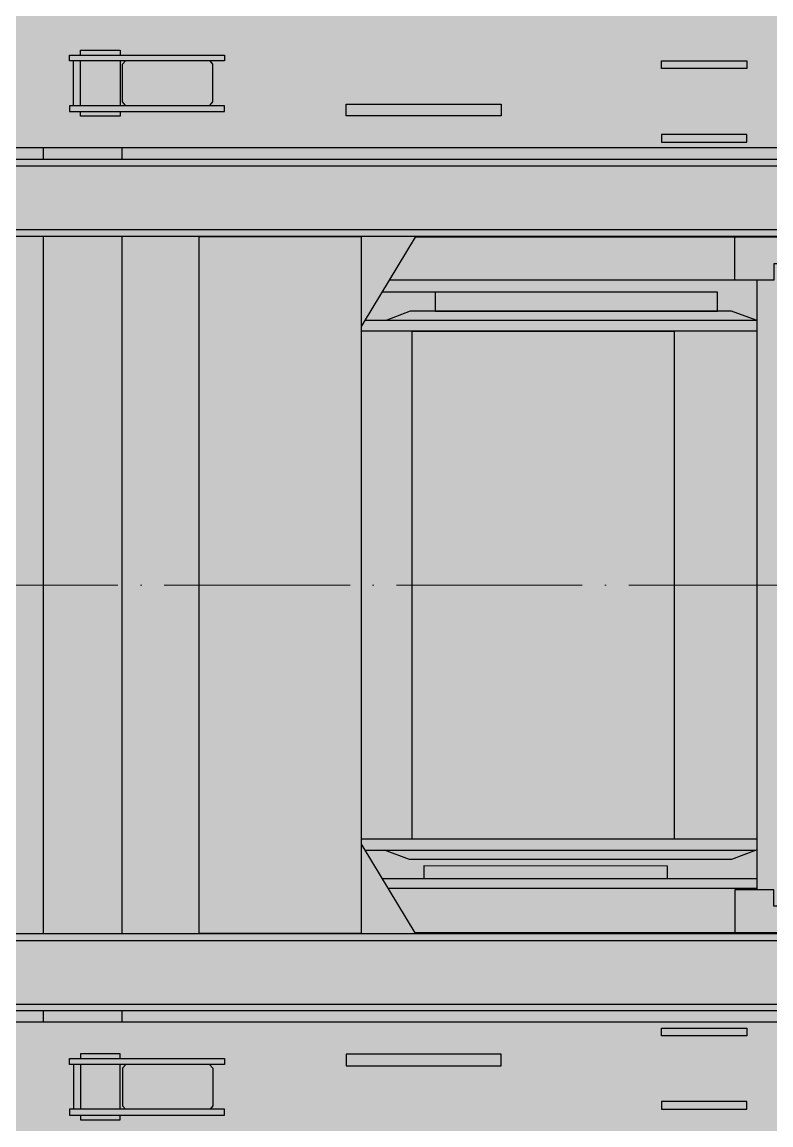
# Model space of a CAD drawing. Header units: millimetres. Extents: x 3847 to 29691, y 5505 to 44718.
# Drawn here: x 9465 to 11400, y 9260 to 12110 of the extents above; entities that cross this region are included whole.
import ezdxf

# ---------------------------------------------------------------- set-up
doc = ezdxf.new("R2010")
doc.units = ezdxf.units.MM
doc.set_wipeout_variables(frame=1)
doc.linetypes.add('ACAD_ISO04W100', pattern=[30, 24, -3, 0, -3])
doc.layers.add('Техника. Кран Liebherr LR 1750', color=251, linetype='Continuous', lineweight=30)
doc.layers.add('Техника. Кран Liebherr LR 1750. Штриховка', color=7, linetype='Continuous', lineweight=15, true_color=0xefd96b)

# ---------------------------------------------------------------- blocks, each defined once
blk = doc.blocks.new('BLOCK-20200916.110339')
at = {"color": 0, "linetype": 'ByBlock', "lineweight": -2, "transparency": 16777216}
blk.add_wipeout([(-112.97838083357738, -1220.052588765), (-74.79846483454413, -1220.052588765), (-74.79846483454413, -1166.435743755516), (-74.79846483454413, -1166.435743755516), (-76.11398261412052, -1159.8221892696574), (-79.86026029610746, -1154.215488502251), (-85.46696106351425, -1150.4692108202635), (-92.08051554937222, -1149.153693040687), (-182.9565349152249, -1149.153693040687), (-182.9565349152249, -1149.153693040687), (-189.57008940108287, -1150.4692108202635), (-195.17679016848967, -1154.215488502251), (-198.9230678504766, -1159.8221892696574), (-200.23858563005297, -1166.435743755516), (-200.23858563005297, -1232.7683110689545), (-200.23858563005297, -1232.7683110689545), (-201.55410340962936, -1239.381865554812), (-205.30038109161632, -1244.9885663222185), (-210.9070818590231, -1248.734844004206), (-217.52063634488107, -1250.0503617837821), (-3019.0928624811054, -1250.0503617837821), (-3019.0928624811054, -1250.0503617837821), (-3129.644285094976, -1212.8403139046682), (-3194.144802623781, -1115.6503558656132), (-3185.486802331158, -999.3264815489042), (-3107.3089793469403, -912.7560899674581), (-2872.5849622995584, -778.3025360621841), (-2872.5849622995584, -778.3025360621841), (-2784.272730338314, -711.3083677867207), (-2711.9372902240484, -627.3151954429331), (-2658.7825015063004, -530.0432193487395), (-2627.1626800939553, -423.800780602498), (-2627.1626800939553, -423.800780602498), (-2387.197364977677, 1103.2536302493381), (-2387.197364977677, 1103.2536302493381), (-2368.1478676515335, 1162.0805254210227), (-2329.14668517209, 1210.0638007273665), (-2275.453704522724, 1240.7322009612544), (-2214.3102192248616, 1249.9496382162179), (-2214.3102192248616, 1249.9496382162179), (-1303.582707942608, 1249.9496382162179), (-1303.582707942608, 1249.9496382162179), (-1283.270670542654, 1249.2911391297557), (-1263.0439354253613, 1247.318407298283), (-1242.987446638554, 1244.0397273918725), (-1223.1854332648213, 1239.4688685305082), (-432.03267302334956, 1029.6298893994535), (-432.0326730233495, 1029.6298893994535), (-326.0016457140576, 1002.3053573313191), (-218.2791412795076, 982.6821352881707), (-109.42376580633025, 970.8619814989897), (-2.8501048874846313e-11, 966.9061905826311), (-2.867396611093168e-11, 966.9061905826311), (-2.8552896290096308e-11, 966.9061905826311), (109.4237658062732, 970.8619814989897), (218.27914127945056, 982.6821352881716), (326.0016457140004, 1002.3053573313191), (432.0326730232924, 1029.6298893994535), (432.03267302329226, 1029.6298893994535), (1223.185433264764, 1239.4688685305082), (1223.185433264764, 1239.4688685305082), (1242.9874466384967, 1244.0397273918725), (1263.043935425304, 1247.318407298283), (1283.2706705425967, 1249.2911391297557), (1303.5827079425508, 1249.9496382162179), (2214.3102192248043, 1249.9496382162179), (2214.3102192248043, 1249.9496382162179), (2275.4537045226666, 1240.7322009612535), (2329.146685172033, 1210.0638007273665), (2368.147867651476, 1162.0805254210227), (2387.1973649776196, 1103.2536302493381), (2387.1973649776196, 1103.2536302493381), (2627.162680093898, -423.800780602498), (2627.162680093898, -423.800780602498), (2658.782501506243, -530.0432193487409), (2711.937290223991, -627.3151954429336), (2784.272730338256, -711.3083677867207), (2872.584962299501, -778.3025360621841), (2872.584962299501, -778.3025360621841), (3107.308979346883, -912.7560899674581), (3107.308979346883, -912.7560899674581), (3185.4868023311014, -999.3264815489042), (3194.1448026237226, -1115.6503558656145), (3129.644285094919, -1212.8403139046682), (3019.092862481047, -1250.0503617837821), (3019.092862481048, -1250.0503617837821), (217.52063634482369, -1250.0503617837821), (217.52063634482369, -1250.0503617837821), (210.90708185896574, -1248.734844004206), (205.30038109155896, -1244.9885663222185), (201.55410340957204, -1239.381865554812), (200.23858562999564, -1232.7683110689545), (200.23858562999564, -1166.435743755516), (200.23858562999564, -1166.435743755516), (198.92306785041924, -1159.8221892696574), (195.1767901684323, -1154.215488502251), (189.57008940102548, -1150.4692108202635), (182.95653491516754, -1149.153693040687), (92.08051554931485, -1149.153693040687), (92.08051554931485, -1149.153693040687), (85.46696106345688, -1150.4692108202635), (79.86026029605009, -1154.215488502251), (76.11398261406315, -1159.8221892696574), (74.79846483448677, -1166.435743755516), (74.79846483448677, -1220.052588765), (112.97838083352008, -1220.052588765), (112.97838083352008, -1250.0503617837821), (-112.97838083357738, -1250.0503617837821)], dxfattribs=at)
at = {"layer": 'Техника. Кран Liebherr LR 1750. Штриховка', "true_color": 0xadadad, "transparency": 16777216}
h = blk.add_hatch(color=253, dxfattribs=at)
h.dxf.hatch_style = 1
edge = h.paths.add_edge_path()
edge.add_line((-112.9783808335778, -1250.050361783782), (-112.9783808335778, -1220.052588765))
edge.add_line((-112.9783808335778, -1220.052588765), (-74.79846483454457, -1220.052588765))
edge.add_line((-74.79846483454457, -1220.052588765), (-74.79846483454457, -1166.435743755515))
edge.add_arc((-92.08051554937265, -1166.435743755515), 17.28205071482807, 0, 90)
edge.add_line((-92.08051554937265, -1149.153693040687), (-182.9565349152253, -1149.153693040687))
edge.add_arc((-182.9565349152253, -1166.435743755515), 17.28205071482807, 90, 180)
edge.add_line((-200.2385856300534, -1166.435743755515), (-200.2385856300534, -1232.768311068954))
edge.add_arc((-217.5206363448815, -1232.768311068954), 17.28205071482807, 270, 360, ccw=False)
edge.add_line((-217.5206363448815, -1250.050361783782), (-3019.092862481106, -1250.050361783782))
edge.add_arc((-3020.069633887402, -1070.122646942497), 179.9303661153033, 119.00268440683229, 270.311037848811, ccw=False)
edge.add_line((-3107.308979346941, -912.7560899674572), (-2872.584962299559, -778.3025360621832))
edge.add_arc((-3144.990249940894, -327.5117556777785), 526.7038716532646, 301.1438628878333, 349.4662692734947)
edge.add_line((-2627.162680093956, -423.800780602498), (-2387.197364977677, 1103.253630249339))
edge.add_arc((-2220.209458348186, 1081.676897274178), 168.3761157836261, 87.99216954406597, 172.6375276595074, ccw=False)
edge.add_line((-2214.310219224863, 1249.949638216218), (-1303.582707942609, 1249.949638216218))
edge.add_arc((-1303.582707942622, 936.3482279216364), 313.6014102945815, 75.14535662545057, 89.99999999999773, ccw=False)
edge.add_line((-1223.185433264822, 1239.468868530508), (-432.0326730233501, 1029.629889399454))
edge.add_arc((0.1855486031822693, 2487.438482755294), 1520.532303493792, 253.4857055431156, 269.99300826963)
edge.add_arc((-0.185548603240477, 2487.438482755294), 1520.532303493792, 270.00699173037, 286.5142944568844)
edge.add_line((432.0326730232919, 1029.629889399454), (1223.185433264764, 1239.468868530508))
edge.add_arc((1303.582707942564, 936.3482279216364), 313.6014102945815, 90.00000000000227, 104.85464337454931, ccw=False)
edge.add_line((1303.582707942551, 1249.949638216218), (2214.310219224804, 1249.949638216218))
edge.add_arc((2220.209458348128, 1081.676897274178), 168.3761157836258, 7.362472340492616, 92.00783045593403, ccw=False)
edge.add_line((2387.197364977619, 1103.253630249339), (2627.162680093898, -423.800780602498))
edge.add_arc((3144.990249940835, -327.5117556777785), 526.7038716532646, 190.5337307265053, 238.8561371121667)
edge.add_line((2872.584962299501, -778.3025360621832), (3107.308979346883, -912.7560899674572))
edge.add_arc((3020.069633887344, -1070.122646942497), 179.9303661153034, -90.311037848811, 60.997315593167684, ccw=False)
edge.add_line((3019.092862481048, -1250.050361783782), (217.5206363448233, -1250.050361783782))
edge.add_arc((217.5206363448233, -1232.768311068954), 17.28205071482807, 180, 270, ccw=False)
edge.add_line((200.2385856299952, -1232.768311068954), (200.2385856299952, -1166.435743755515))
edge.add_arc((182.9565349151671, -1166.435743755515), 17.28205071482807, 0, 90)
edge.add_line((182.9565349151671, -1149.153693040687), (92.08051554931444, -1149.153693040687))
edge.add_arc((92.08051554931444, -1166.435743755515), 17.28205071482807, 90, 180)
edge.add_line((74.79846483448637, -1166.435743755515), (74.79846483448637, -1220.052588765))
edge.add_line((74.79846483448637, -1220.052588765), (112.9783808335196, -1220.052588765))
edge.add_line((112.9783808335196, -1220.052588765), (112.9783808335196, -1250.050361783782))
edge.add_line((112.9783808335196, -1250.050361783782), (-112.9783808335778, -1250.050361783782))
edge = h.paths.add_edge_path(flags=16)
edge.add_arc((-2214.310219224863, 1076.10698382034), 71.3987684426084, 0, 360)
edge = h.paths.add_edge_path(flags=16)
edge.add_arc((-3019.092862481106, -1070.121664168808), 60.284980655833, 0, 360)
edge = h.paths.add_edge_path(flags=16)
edge.add_arc((3019.092862481048, -1070.121664168808), 60.284980655833, 0, 360)
edge = h.paths.add_edge_path(flags=16)
edge.add_arc((2214.310219224804, 1076.10698382034), 71.3987684426084, 0, 360)
at = {"color": 0, "linetype": 'ByBlock', "lineweight": -2, "transparency": 16777216}
for p, q in [((92.08051554931444, -1149.153693040687), (-92.08051554937265, -1149.153693040687)), ((-74.79846483454457, -1220.052588765), (74.79846483448637, -1220.052588765))]:
    blk.add_line(p, q, dxfattribs=at)
blk.add_lwpolyline([(3019.092862481048, -1250.050361783782), (217.5206363448233, -1250.050361783782, -0.4142135623730951), (200.2385856299952, -1232.768311068954), (200.2385856299952, -1166.435743755515, 0.4142135623730951), (182.9565349151671, -1149.153693040687), (92.08051554931444, -1149.153693040687, 0.4142135623730951), (74.79846483448637, -1166.435743755515), (74.79846483448637, -1220.052588765), (112.9783808335196, -1220.052588765), (112.9783808335196, -1250.050361783782), (-112.9783808335778, -1250.050361783782), (-112.9783808335778, -1220.052588765), (-74.79846483454457, -1220.052588765), (-74.79846483454457, -1166.435743755515, 0.4142135623730951), (-92.08051554937265, -1149.153693040687), (-182.9565349152253, -1149.153693040687, 0.4142135623730951), (-200.2385856300534, -1166.435743755515), (-200.2385856300534, -1232.768311068954, -0.4142135623730951), (-217.5206363448815, -1250.050361783782), (-3019.092862481106, -1250.050361783782, -0.7764370322960259)], format="xyb", dxfattribs=at)
blk = doc.blocks.new('BLOCK-20200916.103502')
at = {"color": 0, "linetype": 'ByBlock', "lineweight": -2, "transparency": 16777216}
blk.add_wipeout([(1100.000000000029, 1205), (1100.000000000029, 1205), (1096.574578963037, 1222.220754456429), (1086.8198051534239, 1236.8198051533946), (1072.220754456458, 1246.5745789630078), (1055.000000000029, 1250), (-1054.999999999971, 1250), (-1054.999999999971, 1250), (-1072.2207544563998, 1246.5745789630078), (-1086.8198051533655, 1236.8198051533946), (-1096.5745789629789, 1222.220754456429), (-1099.999999999971, 1205), (-1099.999999999971, 826.397879690514), (-980.4758845421311, 826.397879690514), (-980.4758845421311, 826.397879690514), (-972.8222158948295, 824.8754703407394), (-966.3337489184003, 820.540015314245), (-961.9982938919054, 814.0515483378158), (-960.4758845421311, 806.397879690514), (-960.4758845421311, 740.4484161362052), (-960.4758845421311, 740.4484161362052), (-963.5207032416795, 725.1410788416019), (-972.1916132946694, 712.1641448887435), (-985.1685472475274, 703.4932348357538), (-1000.4758845421311, 700.4484161362052), (-1034.557675871387, 700.4484161362052), (-1034.557675871387, 731.3212955791969), (-1070.3657400172378, 731.3212955791969), (-1070.3657400172378, 546.16700735013), (-1034.557675871387, 546.16700735013), (-1034.557675871387, 577.0398867931212), (-1000.4758845421311, 577.0398867931212), (-1000.4758845421311, 577.0398867931212), (-985.1685472475274, 573.9950680935735), (-972.1916132946694, 565.3241580405838), (-963.5207032416795, 552.3472240877254), (-960.4758845421311, 537.0398867931222), (-960.4758845421311, 471.09042323881295), (-960.4758845421311, 471.09042323881295), (-961.9982938919054, 463.43675459151154), (-966.3337489184003, 456.9482876150819), (-972.822215894829, 452.612832588587), (-980.4758845421311, 451.09042323881295), (-1099.999999999971, 451.09042323881295), (-1099.999999999971, -451.09042323881295), (-980.4758845421311, -451.09042323881295), (-980.4758845421311, -451.09042323881295), (-972.8222158948295, -452.61283258858725), (-966.3337489184003, -456.9482876150821), (-961.9982938919054, -463.4367545915113), (-960.4758845421311, -471.09042323881295), (-960.4758845421311, -537.0398867931217), (-960.4758845421311, -537.0398867931217), (-963.5207032416795, -552.3472240877254), (-972.1916132946694, -565.3241580405838), (-985.1685472475274, -573.9950680935733), (-1000.4758845421311, -577.0398867931217), (-1034.557675871387, -577.0398867931217), (-1034.557675871387, -546.1670073501302), (-1070.3657400172378, -546.1670073501302), (-1070.3657400172378, -731.3212955791967), (-1034.557675871387, -731.3212955791967), (-1034.557675871387, -700.4484161362052), (-1000.4758845421311, -700.4484161362052), (-1000.4758845421311, -700.4484161362052), (-985.1685472475274, -703.4932348357536), (-972.1916132946694, -712.1641448887433), (-963.5207032416795, -725.1410788416019), (-960.4758845421311, -740.4484161362052), (-960.4758845421311, -806.3978796905142), (-960.4758845421311, -806.3978796905142), (-961.9982938919054, -814.0515483378158), (-966.3337489184003, -820.540015314245), (-972.822215894829, -824.8754703407396), (-980.4758845421311, -826.3978796905142), (-1099.999999999971, -826.3978796905142), (-1099.999999999971, -1205), (-1099.999999999971, -1205), (-1096.5745789629789, -1222.220754456429), (-1086.8198051533655, -1236.8198051533946), (-1072.2207544564, -1246.5745789630078), (-1054.999999999971, -1250), (1055.000000000029, -1250), (1055.000000000029, -1250), (1072.220754456458, -1246.5745789630078), (1086.8198051534239, -1236.8198051533946), (1096.574578963037, -1222.220754456429), (1100.000000000029, -1205), (1100.000000000029, -826.3978796905142), (980.4758845421894, -826.3978796905142), (980.4758845421894, -826.3978796905142), (972.8222158948877, -824.8754703407396), (966.3337489184584, -820.540015314245), (961.9982938919636, -814.0515483378158), (960.4758845421894, -806.3978796905142), (960.4758845421894, -740.4484161362052), (960.4758845421894, -740.4484161362052), (963.5207032417378, -725.1410788416019), (972.1916132947276, -712.1641448887433), (985.1685472475856, -703.4932348357536), (1000.4758845421893, -700.4484161362052), (1034.557675871445, -700.4484161362052), (1034.557675871445, -731.3212955791967), (1070.365740017296, -731.3212955791967), (1070.365740017296, -546.1670073501302), (1034.557675871445, -546.1670073501302), (1034.557675871445, -577.0398867931217), (1000.4758845421893, -577.0398867931217), (1000.4758845421893, -577.0398867931217), (985.1685472475856, -573.9950680935733), (972.1916132947276, -565.3241580405838), (963.5207032417378, -552.3472240877254), (960.4758845421894, -537.0398867931217), (960.4758845421894, -471.09042323881295), (960.4758845421894, -471.09042323881295), (961.9982938919636, -463.4367545915113), (966.3337489184584, -456.9482876150821), (972.8222158948877, -452.61283258858725), (980.4758845421894, -451.09042323881295), (1100.000000000029, -451.09042323881295), (1100.000000000029, 451.09042323881295), (980.4758845421894, 451.09042323881295), (980.4758845421894, 451.09042323881295), (972.8222158948877, 452.612832588587), (966.3337489184584, 456.9482876150819), (961.9982938919636, 463.43675459151154), (960.4758845421894, 471.09042323881295), (960.4758845421894, 537.0398867931222), (960.4758845421894, 537.0398867931222), (963.5207032417378, 552.3472240877254), (972.1916132947276, 565.3241580405838), (985.1685472475856, 573.9950680935735), (1000.4758845421893, 577.0398867931212), (1034.557675871445, 577.0398867931212), (1034.557675871445, 546.16700735013), (1070.365740017296, 546.16700735013), (1070.365740017296, 731.3212955791969), (1034.557675871445, 731.3212955791969), (1034.557675871445, 700.4484161362052), (1000.4758845421893, 700.4484161362052), (1000.4758845421893, 700.4484161362052), (985.1685472475856, 703.4932348357538), (972.1916132947276, 712.1641448887435), (963.5207032417378, 725.1410788416019), (960.4758845421894, 740.4484161362052), (960.4758845421894, 806.397879690514), (960.4758845421894, 806.397879690514), (961.9982938919636, 814.0515483378158), (966.3337489184584, 820.540015314245), (972.8222158948877, 824.8754703407394), (980.4758845421894, 826.397879690514), (1100.000000000029, 826.397879690514)], dxfattribs=at)
at = {"layer": 'Техника. Кран Liebherr LR 1750. Штриховка', "true_color": 0xadadad, "transparency": 16777216}
h = blk.add_hatch(color=253, dxfattribs=at)
h.dxf.hatch_style = 1
edge = h.paths.add_edge_path()
edge.add_line((1100.000000000029, 826.397879690514), (1100.000000000029, 1205))
edge.add_arc((1055.000000000029, 1205), 45, 0, 90.00000000000001)
edge.add_line((1055.000000000029, 1250), (-1054.999999999971, 1250))
edge.add_arc((-1054.999999999971, 1205), 45, 90.00000000000001, 180)
edge.add_line((-1099.999999999971, 1205), (-1099.999999999971, 826.397879690514))
edge.add_line((-1099.999999999971, 826.397879690514), (-980.4758845421311, 826.397879690514))
edge.add_arc((-980.4758845421311, 806.397879690514), 20, 0, 90, ccw=False)
edge.add_line((-960.4758845421311, 806.397879690514), (-960.4758845421311, 740.4484161362052))
edge.add_arc((-1000.475884542131, 740.4484161362052), 40, 270, 360, ccw=False)
edge.add_line((-1000.475884542131, 700.4484161362052), (-1034.557675871387, 700.4484161362052))
edge.add_line((-1034.557675871387, 700.4484161362052), (-1034.557675871387, 731.3212955791969))
edge.add_line((-1034.557675871387, 731.3212955791969), (-1070.365740017238, 731.3212955791969))
edge.add_line((-1070.365740017238, 731.3212955791969), (-1070.365740017238, 546.16700735013))
edge.add_line((-1070.365740017238, 546.16700735013), (-1034.557675871387, 546.16700735013))
edge.add_line((-1034.557675871387, 546.16700735013), (-1034.557675871387, 577.0398867931217))
edge.add_line((-1034.557675871387, 577.0398867931217), (-1000.475884542131, 577.0398867931217))
edge.add_arc((-1000.475884542131, 537.0398867931217), 40, 0, 90, ccw=False)
edge.add_line((-960.4758845421311, 537.0398867931217), (-960.4758845421311, 471.0904232388129))
edge.add_arc((-980.4758845421311, 471.0904232388129), 20, 270, 360, ccw=False)
edge.add_line((-980.4758845421311, 451.0904232388129), (-1099.999999999971, 451.0904232388129))
edge.add_line((-1099.999999999971, 451.0904232388129), (-1099.999999999971, -451.0904232388129))
edge.add_line((-1099.999999999971, -451.0904232388129), (-980.4758845421311, -451.0904232388129))
edge.add_arc((-980.4758845421311, -471.0904232388129), 20, 0, 90, ccw=False)
edge.add_line((-960.4758845421311, -471.0904232388129), (-960.4758845421311, -537.0398867931217))
edge.add_arc((-1000.475884542131, -537.0398867931217), 40, 270, 360, ccw=False)
edge.add_line((-1000.475884542131, -577.0398867931217), (-1034.557675871387, -577.0398867931217))
edge.add_line((-1034.557675871387, -577.0398867931217), (-1034.557675871387, -546.16700735013))
edge.add_line((-1034.557675871387, -546.16700735013), (-1070.365740017238, -546.16700735013))
edge.add_line((-1070.365740017238, -546.16700735013), (-1070.365740017238, -731.3212955791969))
edge.add_line((-1070.365740017238, -731.3212955791969), (-1034.557675871387, -731.3212955791969))
edge.add_line((-1034.557675871387, -731.3212955791969), (-1034.557675871387, -700.4484161362052))
edge.add_line((-1034.557675871387, -700.4484161362052), (-1000.475884542131, -700.4484161362052))
edge.add_arc((-1000.475884542131, -740.4484161362052), 40, 0, 90, ccw=False)
edge.add_line((-960.4758845421311, -740.4484161362052), (-960.4758845421311, -806.397879690514))
edge.add_arc((-980.4758845421311, -806.397879690514), 20, 270, 360, ccw=False)
edge.add_line((-980.4758845421311, -826.397879690514), (-1099.999999999971, -826.397879690514))
edge.add_line((-1099.999999999971, -826.397879690514), (-1099.999999999971, -1205))
edge.add_arc((-1054.999999999971, -1205), 45, 180, 270)
edge.add_line((-1054.999999999971, -1250), (1055.000000000029, -1250))
edge.add_arc((1055.000000000029, -1205), 45, 270, 360)
edge.add_line((1100.000000000029, -1205), (1100.000000000029, -826.397879690514))
edge.add_line((1100.000000000029, -826.397879690514), (980.4758845421893, -826.397879690514))
edge.add_arc((980.4758845421893, -806.397879690514), 20, 180, 270, ccw=False)
edge.add_line((960.4758845421893, -806.397879690514), (960.4758845421893, -740.4484161362052))
edge.add_arc((1000.475884542189, -740.4484161362052), 40, 90, 180, ccw=False)
edge.add_line((1000.475884542189, -700.4484161362052), (1034.557675871445, -700.4484161362052))
edge.add_line((1034.557675871445, -700.4484161362052), (1034.557675871445, -731.3212955791969))
edge.add_line((1034.557675871445, -731.3212955791969), (1070.365740017296, -731.3212955791969))
edge.add_line((1070.365740017296, -731.3212955791969), (1070.365740017296, -546.16700735013))
edge.add_line((1070.365740017296, -546.16700735013), (1034.557675871445, -546.16700735013))
edge.add_line((1034.557675871445, -546.16700735013), (1034.557675871445, -577.0398867931217))
edge.add_line((1034.557675871445, -577.0398867931217), (1000.475884542189, -577.0398867931217))
edge.add_arc((1000.475884542189, -537.0398867931217), 40, 180, 270, ccw=False)
edge.add_line((960.4758845421893, -537.0398867931217), (960.4758845421893, -471.0904232388129))
edge.add_arc((980.4758845421893, -471.0904232388129), 20, 90, 180, ccw=False)
edge.add_line((980.4758845421893, -451.0904232388129), (1100.000000000029, -451.0904232388129))
edge.add_line((1100.000000000029, -451.0904232388129), (1100.000000000029, 451.0904232388129))
edge.add_line((1100.000000000029, 451.0904232388129), (980.4758845421893, 451.0904232388129))
edge.add_arc((980.4758845421893, 471.0904232388129), 20, 180, 270, ccw=False)
edge.add_line((960.4758845421893, 471.0904232388129), (960.4758845421893, 537.0398867931217))
edge.add_arc((1000.475884542189, 537.0398867931217), 40, 90, 180, ccw=False)
edge.add_line((1000.475884542189, 577.0398867931217), (1034.557675871445, 577.0398867931217))
edge.add_line((1034.557675871445, 577.0398867931217), (1034.557675871445, 546.16700735013))
edge.add_line((1034.557675871445, 546.16700735013), (1070.365740017296, 546.16700735013))
edge.add_line((1070.365740017296, 546.16700735013), (1070.365740017296, 731.3212955791969))
edge.add_line((1070.365740017296, 731.3212955791969), (1034.557675871445, 731.3212955791969))
edge.add_line((1034.557675871445, 731.3212955791969), (1034.557675871445, 700.4484161362052))
edge.add_line((1034.557675871445, 700.4484161362052), (1000.475884542189, 700.4484161362052))
edge.add_arc((1000.475884542189, 740.4484161362052), 40, 180, 270, ccw=False)
edge.add_line((960.4758845421893, 740.4484161362052), (960.4758845421893, 806.397879690514))
edge.add_arc((980.4758845421893, 806.397879690514), 20, 90, 180, ccw=False)
edge.add_line((980.4758845421893, 826.397879690514), (1100.000000000029, 826.397879690514))
at = {"color": 0, "linetype": 'ByBlock', "lineweight": -2, "transparency": 16777216}
for p, q in [((-960.4758845421311, 740.4484161362052), (-960.4758845421311, 537.0398867931217)), ((960.4758845421893, 740.4484161362052), (960.4758845421893, 537.0398867931217)), ((-1034.557675871387, 700.4484161362052), (-1034.557675871387, 577.0398867931217)), ((1034.557675871445, 700.4484161362052), (1034.557675871445, 577.0398867931217)), ((-960.4758845421311, -740.4484161362052), (-960.4758845421311, -537.0398867931217)), ((960.4758845421893, -740.4484161362052), (960.4758845421893, -537.0398867931217)), ((-1034.557675871387, -700.4484161362052), (-1034.557675871387, -577.0398867931217)), ((1034.557675871445, -700.4484161362052), (1034.557675871445, -577.0398867931217))]:
    blk.add_line(p, q, dxfattribs=at)
blk.add_lwpolyline([(1100.000000000029, 826.397879690514), (1100.000000000029, 1205, 0.414213562373095), (1055.000000000029, 1250), (-1054.999999999971, 1250, 0.414213562373095), (-1099.999999999971, 1205), (-1099.999999999971, 826.397879690514), (-980.4758845421311, 826.397879690514, -0.4142135623730951), (-960.4758845421311, 806.397879690514), (-960.4758845421311, 740.4484161362052, -0.4142135623730951), (-1000.475884542131, 700.4484161362052), (-1034.557675871387, 700.4484161362052), (-1034.557675871387, 731.3212955791969), (-1070.365740017238, 731.3212955791969), (-1070.365740017238, 546.16700735013), (-1034.557675871387, 546.16700735013), (-1034.557675871387, 577.0398867931217), (-1000.475884542131, 577.0398867931217, -0.4142135623730951), (-960.4758845421311, 537.0398867931217), (-960.4758845421311, 471.0904232388129, -0.4142135623730951), (-980.4758845421311, 451.0904232388129), (-1099.999999999971, 451.0904232388129), (-1099.999999999971, -451.0904232388129), (-980.4758845421311, -451.0904232388129, -0.4142135623730951), (-960.4758845421311, -471.0904232388129), (-960.4758845421311, -537.0398867931217, -0.4142135623730951), (-1000.475884542131, -577.0398867931217), (-1034.557675871387, -577.0398867931217), (-1034.557675871387, -546.16700735013), (-1070.365740017238, -546.16700735013), (-1070.365740017238, -731.3212955791969), (-1034.557675871387, -731.3212955791969), (-1034.557675871387, -700.4484161362052), (-1000.475884542131, -700.4484161362052, -0.4142135623730951), (-960.4758845421311, -740.4484161362052), (-960.4758845421311, -806.397879690514, -0.4142135623730951), (-980.4758845421311, -826.397879690514), (-1099.999999999971, -826.397879690514), (-1099.999999999971, -1205, 0.414213562373095), (-1054.999999999971, -1250), (1055.000000000029, -1250, 0.414213562373095), (1100.000000000029, -1205), (1100.000000000029, -826.397879690514), (980.4758845421893, -826.397879690514, -0.4142135623730951), (960.4758845421893, -806.397879690514), (960.4758845421893, -740.4484161362052, -0.4142135623730951), (1000.475884542189, -700.4484161362052), (1034.557675871445, -700.4484161362052), (1034.557675871445, -731.3212955791969), (1070.365740017296, -731.3212955791969), (1070.365740017296, -546.16700735013), (1034.557675871445, -546.16700735013), (1034.557675871445, -577.0398867931217), (1000.475884542189, -577.0398867931217, -0.4142135623730951), (960.4758845421893, -537.0398867931217), (960.4758845421893, -471.0904232388129, -0.4142135623730951), (980.4758845421893, -451.0904232388129), (1100.000000000029, -451.0904232388129), (1100.000000000029, 451.0904232388129), (980.4758845421893, 451.0904232388129, -0.4142135623730951), (960.4758845421893, 471.0904232388129), (960.4758845421893, 537.0398867931217, -0.4142135623730951), (1000.475884542189, 577.0398867931217), (1034.557675871445, 577.0398867931217), (1034.557675871445, 546.16700735013), (1070.365740017296, 546.16700735013), (1070.365740017296, 731.3212955791969), (1034.557675871445, 731.3212955791969), (1034.557675871445, 700.4484161362052), (1000.475884542189, 700.4484161362052, -0.4142135623730951), (960.4758845421893, 740.4484161362052), (960.4758845421893, 806.397879690514, -0.4142135623730951), (980.4758845421893, 826.397879690514)], format="xyb", close=True, dxfattribs=at)
for points in [[(736.7779610928264, 1250), (1100.000000000029, 889.5773236686946)], [(832.2484498437552, 1250), (1100.000000000029, 979.5183674981818)], [(736.7779610928264, -1250), (1100.000000000029, -889.5773236686946)], [(832.2484498437552, -1250), (1100.000000000029, -979.5183674981818)]]:
    blk.add_lwpolyline(points, dxfattribs=at)
for points in [[(848.4719153434271, 1139.166874228977), (760.804014127265, 1051.495219690958, 0.4032397122449075), (760.804014127265, 980.5923547822749), (830.414534856187, 911.518324314733, 0.4032397122449075), (901.3152777188516, 912.0668804008747), (988.3060457494867, 1000.410449439776)], [(-1099.999999999971, 349.9122349131503), (-890.932964479347, 229.1803802088834, -0.2861786652306042), (-851.2919943465968, 159.0978157612844), (-851.2919943465968, -159.0978157612844, -0.2861786652306042), (-890.932964479347, -229.1803802088834), (-1099.999999999971, -349.9122349131503)], [(-1099.999999999971, -315.8522413162864), (-905.323012282257, -203.4303392365691, 0.2912827993324565), (-880.7871678333322, -159.8043714054511), (-880.7871678333322, 159.8043714054511, 0.2912827993324565), (-905.323012282257, 203.4303392365691), (-1099.999999999971, 315.8522413162864)], [(1100.000000000029, -151.063147088862), (760.748583501816, -151.063147088862, -0.3980487678987851), (736.2642004938971, -123.7945191454492), (736.2642004938971, 123.7945191454492, -0.3980487678987851), (760.748583501816, 151.063147088862), (1100.000000000029, 151.063147088862)], [(-851.2919943465968, -99.80948689865181), (-725.8745095441991, -99.80948689865181, 0.4197879891519943), (-676.2653468025383, -50.7219212630298), (-676.2653468025383, 50.7219212630298, 0.4197879891519943), (-725.8745095441991, 99.80948689865181), (-851.2919943465968, 99.80948689865181)], [(848.4719153434271, -1139.166874228977), (760.804014127265, -1051.495219690958, -0.4032397122449075), (760.804014127265, -980.5923547822749), (830.414534856187, -911.518324314733, -0.4032397122449075), (901.3152777188516, -912.0668804008747), (988.3060457494867, -1000.410449439776)]]:
    blk.add_lwpolyline(points, format="xyb", dxfattribs=at)
blk = doc.blocks.new('BLOCK-20200916.104041')
at = {"layer": 'Техника. Кран Liebherr LR 1750. Штриховка', "lineweight": 5, "true_color": 0xd9d9d9, "transparency": 16777216}
h = blk.add_hatch(dxfattribs=at)
h.set_pattern_fill('ANSI37', color=254, scale=20, angle=45)
h.set_pattern_definition([(90, (0, 0), (-63.50000000000001, 0), []), (180, (0, 0), (-7.105427357601002e-15, -63.5), [])])
h.paths.add_polyline_path([(-935, 462.5), (-935, -462.5), (935, -462.5), (935, 462.5)])
at = {"color": 0, "linetype": 'ByBlock', "lineweight": -2, "transparency": 16777216}
blk.add_lwpolyline([(-935, 462.5), (-935, -462.5), (935, -462.5), (935, 462.5)], close=True, dxfattribs=at)
blk = doc.blocks.new('BLOCK-20200916.104327')
at = {"color": 0, "linetype": 'ByBlock', "lineweight": -2, "transparency": 16777216}
blk.add_wipeout([(950.0000000000005, 3255), (1040.0000000000005, 3345), (1040.0000000000005, -3345), (-1040, -3345), (-1040, 3345), (1040.0000000000005, 3345), (950.0000000000005, 3255), (-949.9999999999995, 3255), (-949.9999999999995, -3254.9999999999995), (950.0000000000005, -3254.9999999999995)], dxfattribs=at)
at = {"layer": 'Техника. Кран Liebherr LR 1750. Штриховка', "true_color": 0xadadad, "transparency": 16777216}
h = blk.add_hatch(color=253, dxfattribs=at)
h.dxf.hatch_style = 1
h.paths.add_polyline_path([(-950, 3255), (950, 3255), (950, -3255), (-950, -3255)], flags=16)
h.paths.add_polyline_path([(-1040, 3345), (1040, 3345), (1040, -3345), (-1040, -3345)])
at = {"color": 0, "linetype": 'ByBlock', "lineweight": -2, "transparency": 16777216}
for points in [[(-1040, 3345), (1040, 3345), (1040, -3345), (-1040, -3345)], [(-950, 3255), (950, 3255), (950, -3255), (-950, -3255)]]:
    blk.add_lwpolyline(points, close=True, dxfattribs=at)
for p in [(0, 930), (0, 0)]:
    blk.add_blockref('BLOCK-20200916.104041', p, dxfattribs=at)
at = {"color": 0, "linetype": 'ByBlock', "lineweight": -2, "transparency": 16777216, "xscale": -1, "rotation": 180}
for p in [(0, -930), (0, -1860)]:
    blk.add_blockref('BLOCK-20200916.104041', p, dxfattribs=at)
blk = doc.blocks.new('BLOCK-20200916.115257')
at = {"color": 0, "linetype": 'ByBlock', "lineweight": -2, "transparency": 16777216, "xscale": -1, "rotation": 90}
blk.add_blockref('BLOCK-20200916.110339', (2824.949638216232, 0), dxfattribs=at)
at = {"color": 0, "linetype": 'ByBlock', "lineweight": -2, "transparency": 16777216, "xscale": -1}
blk.add_blockref('BLOCK-20200916.103502', (3000, 0), dxfattribs=at)
blk.add_blockref('BLOCK-20200916.104327', (2930, 0), dxfattribs=at)
blk = doc.blocks.new('BLOCK-20200719.084628')
blk.add_wipeout([(-1459.487304150533, -3475.8440265550735), (-1947.21397440572, -3940.114099618192), (-4610.589231727936, -3940.114099618192), (-4610.589231727936, -1808.9207611528964), (-4304.368545239499, -1808.9207611528964), (-4304.368545239499, -1824.9726519768574), (-2646.088605665659, -1824.9726519768574), (-2646.088605665659, -1354.5287747506773), (-1934.8663660796005, -1354.5287747506773), (-1934.8663660796005, -1084.1161524080944), (-2049.6991235127775, -1084.1161524080944), (-2049.6991235127775, -1049.542849094867), (-1995.3696468776889, -1049.542849094867), (-1995.3696468776889, 1050.7814685550711), (-2049.702982140355, 1050.7814685550711), (-2049.702982140355, 1085.3547718682985), (-1980.5525168863242, 1085.3547718682985), (-1980.5525168863242, 1416.270675009031), (-2049.702982140355, 1416.266816381425), (-2049.702982140355, 1450.8401196946234), (-1539.9202428370481, 1450.8401196946234), (-1539.9202428370481, 1460.7182063555538), (-1463.1915866484037, 1460.7182063555538), (-1405.1578275154443, 1517.517204655831), (-1405.1578275154443, 1564.4381162951795), (-1655.8142765362854, 1564.4381162951795), (-1655.8142765362854, 1589.1333329474746), (-1636.0581032144241, 1589.1333329474746), (-1636.0581032144241, 1959.5615827318707), (-1655.8142765362854, 1959.5615827318707), (-1655.8142765362854, 1984.2567993841676), (-1402.968451620835, 1984.2567993841676), (-1402.968451620835, 2043.5253193496646), (5489.735085922006, 2043.5253193496646), (5489.735085922006, 1492.82584663114), (5741.626295775352, 1492.82584663114), (5741.626295775352, 1479.239618844762), (8425.988628624418, 1479.239618844762), (8425.988628624418, 1426.1449030423264), (8340.790131174032, 1426.1449030423264), (8340.790131174032, 1343.2050672452933), (8485.144300657968, 1211.8047449215392), (8485.144300657968, 1205.1265726319125), (8595.150862692684, 1205.1265726319125), (8595.150862692684, 1187.8399209752988), (8605.028949353557, 1187.836062347722), (8605.028949353557, 1168.0798890258902), (8595.150862692684, 1168.0798890258902), (8595.150862692684, 1150.7932373692474), (8485.144300657968, 1150.7932373692474), (8485.144300657968, 1141.0443453917414), (8341.636077667183, 1019.815620560812), (8341.636077667183, -1019.8156205608084), (8485.144300657968, -1141.0443453917378), (8485.144300657968, -1150.7932373692438), (8595.150862692684, -1150.7932373692438), (8595.150862692684, -1168.0798890258884), (8605.028949353557, -1168.0798890258884), (8605.028949353557, -1187.8360623477165), (8595.150862692684, -1187.8399209752952), (8595.150862692684, -1205.1265726319089), (8485.144300657968, -1205.1265726319089), (8485.144300657968, -1211.8047449215373), (8340.790131174032, -1343.2050672452879), (8340.790131174032, -1426.1449030423228), (8425.988628624418, -1426.1449030423228), (8425.988628624418, -1479.2396188447601), (5741.626295775352, -1479.2396188447601), (5741.626295775352, -1492.8258466311363), (5489.735085922006, -1492.8258466311363), (5489.735085922006, -2043.5253193496592), (-1402.968451620835, -2043.5253193496592), (-1402.968451620835, -1983.0220385515404), (-1459.491162778168, -3344.9593782979045)])
at = {"layer": 'Техника. Кран Liebherr LR 1750. Штриховка', "transparency": 16777216}
h = blk.add_hatch(color=256, dxfattribs=at)
h.dxf.hatch_style = 1
h.paths.add_polyline_path([(-1459.491162778169, -3344.959378297906), (-1459.487304150534, -3475.844026555074), (-1947.21397440572, -3940.114099618193), (-4610.589231727936, -3940.114099618193), (-4610.589231727936, -1808.920761152898), (-4304.3685452395, -1808.920761152898), (-4304.3685452395, -1824.972651976859), (-2646.08860566566, -1824.972651976859), (-2646.08860566566, -1354.528774750681), (-1934.866366079601, -1354.528774750681), (-1934.866366079601, -1084.116152408096), (-2049.699123512779, -1084.116152408096), (-2049.699123512779, -1049.542849094869), (-1995.369646877691, -1049.542849094869), (-1995.369646877691, 1050.781468555069), (-2049.702982140356, 1050.781468555069), (-2049.702982140356, 1085.354771868297), (-1980.552516886324, 1085.354771868297), (-1980.552516886324, 1416.270675009029), (-2049.702982140356, 1416.266816381423), (-2049.702982140356, 1450.840119694622), (-1539.920242837048, 1450.840119694622), (-1539.920242837048, 1460.718206355552), (-1463.191586648405, 1460.718206355552), (-1405.157827515446, 1517.517204655829), (-1405.157827515446, 1564.438116295176), (-1655.814276536286, 1564.438116295176), (-1655.814276536286, 1589.133332947473), (-1636.058103214426, 1589.133332947473), (-1636.058103214426, 1959.561582731869), (-1655.814276536286, 1959.561582731869), (-1655.814276536286, 1984.256799384166), (-1402.968451620836, 1984.256799384166), (-1402.968451620836, 2043.525319349661), (5489.735085922002, 2043.525319349661), (5489.735085922002, 1492.825846631138), (5741.62629577535, 1492.825846631138), (5741.62629577535, 1479.23961884476), (8425.988628624415, 1479.23961884476), (8425.988628624415, 1426.144903042325), (8340.790131174028, 1426.144903042325), (8340.790131174028, 1343.20506724529), (8485.144300657965, 1211.804744921537), (8485.144300657965, 1205.126572631911), (8595.15086269268, 1205.126572631911), (8595.15086269268, 1187.839920975297), (8605.028949353553, 1187.83606234772), (8605.028949353553, 1168.079889025888), (8595.15086269268, 1168.079889025888), (8595.15086269268, 1150.793237369246), (8485.144300657965, 1150.793237369246), (8485.144300657965, 1141.04434539174), (8341.636077667179, 1019.81562056081), (8341.636077667179, -1019.81562056081), (8485.144300657965, -1141.04434539174), (8485.144300657965, -1150.793237369246), (8595.15086269268, -1150.793237369246), (8595.15086269268, -1168.079889025888), (8605.028949353553, -1168.079889025888), (8605.028949353553, -1187.83606234772), (8595.15086269268, -1187.839920975297), (8595.15086269268, -1205.126572631911), (8485.144300657965, -1205.126572631911), (8485.144300657965, -1211.804744921537), (8340.790131174028, -1343.20506724529), (8340.790131174028, -1426.144903042325), (8425.988628624415, -1426.144903042325), (8425.988628624415, -1479.23961884476), (5741.62629577535, -1479.23961884476), (5741.62629577535, -1492.825846631138), (5489.735085922002, -1492.825846631138), (5489.735085922002, -2043.525319349661), (-1402.968451620836, -2043.525319349661), (-1402.968451620836, -1983.022038551542)])
h = blk.add_hatch(color=256, dxfattribs=at)
h.dxf.hatch_style = 1
h.set_gradient(color1=(91, 91, 91), color2=(173, 173, 173), tint=1, name='CYLINDER')
h.paths.add_polyline_path([(4494.517854834558, 656.8927629509999), (4494.517854834558, -655.6580021183763), (3817.868918561726, -655.6580021183763), (3817.868918561726, 656.8927629509999)])
at = {"color": 0, "linetype": 'ByBlock', "lineweight": -2, "transparency": 16777216}
for p, q in [((5244.017680231656, 1129.802303214819), (5244.017680231656, -1129.802303214819)), ((5447.753217613092, -1129.802303214819), (5447.753217613092, 1129.802303214819)), ((1329.833558098355, 898.9020275158691), (3661.058151447272, 898.9020275158691)), ((3604.259153146995, -787.7735525805329), (3604.259153146995, 787.7735525805329)), ((4626.637263924291, -668.129908825591), (4626.637263924291, 656.8927629509999)), ((4435.235910320189, -756.9083903927822), (4572.962066146254, -756.9083903927822)), ((3661.058151447272, -787.7735525805329), (4554.301083714119, -787.7735525805329)), ((1329.833558098355, -898.9020275158691), (3661.058151447272, -898.9020275158691))]:
    blk.add_line(p, q, dxfattribs=at)
for points in [[(5379.841371819261, 1369.345904742106), (4979.778862052131, 1369.345904742106), (4979.778862052131, 1354.52877475071), (5379.841371819261, 1354.52877475071)], [(3630.189130631916, 1334.772601428878), (3849.976558837283, 1334.772601428878), (3849.976558837283, 1354.528774750681), (3630.189130631916, 1354.528774750681)], [(4264.85233996826, 1212.531279000017), (4664.914849735389, 1212.531279000017), (4664.914849735389, 1242.16553898275), (4264.85233996826, 1242.16553898275)], [(5379.841371819261, 1223.644126493513), (4979.778862052131, 1223.644126493513), (4979.778862052131, 1238.461256484909), (5379.841371819261, 1238.461256484909)], [(3849.976558837283, 1144.623291833792), (3630.189130631916, 1144.623291833792), (3630.189130631916, 1164.375606528047), (3849.976558837283, 1164.375606528047)], [(3835.159428845916, 758.1431512254057), (3835.155570218281, 726.0393695773382), (4464.883585754607, 725.963681113295), (4464.887444382242, 758.0674627613625)], [(4494.517854834558, 656.8927629509999), (4494.517854834558, -655.6580021183763), (3817.868918561726, -655.6580021183763), (3817.868918561726, 656.8927629509999)], [(3705.509541421372, -707.5179570882174), (3705.509541421372, -756.9083903927822), (4435.235910320189, -756.9083903927822), (4435.235910320189, -707.5179570882174)], [(3849.976558837283, -1144.623291833792), (3630.189130631916, -1144.623291833792), (3630.189130631916, -1164.375606528047), (3849.976558837283, -1164.375606528047)], [(4264.85233996826, -1212.531279000017), (4664.914849735389, -1212.531279000017), (4664.914849735389, -1242.16553898275), (4264.85233996826, -1242.16553898275)], [(5379.841371819261, -1223.644126493513), (4979.778862052131, -1223.644126493513), (4979.778862052131, -1238.461256484909), (5379.841371819261, -1238.461256484909)], [(3630.189130631916, -1334.772601428878), (3849.976558837283, -1334.772601428878), (3849.976558837283, -1354.528774750681), (3630.189130631916, -1354.528774750681)], [(5379.841371819261, -1369.345904742106), (4979.778862052131, -1369.345904742106), (4979.778862052131, -1354.52877475071), (5379.841371819261, -1354.52877475071)]]:
    blk.add_lwpolyline(points, close=True, dxfattribs=at)
for points in [[(5351.441872669151, 1369.345904742106), (5351.441872669151, 1381.693513068225), (5248.956723562151, 1381.693513068225), (5248.956723562151, 1369.345904742106)], [(5018.056447863171, 1238.461256484909), (5009.413122034923, 1248.33934314581), (5009.413122034923, 1345.885448922374), (5016.976032134669, 1354.52877475071)], [(5234.139593570726, 1238.461256484909), (5242.782919399033, 1248.33934314581), (5242.782919399033, 1345.885448922374), (5235.220009299228, 1354.52877475071)], [(5248.956723562151, 1354.52877475071), (5248.956723562151, 1238.461256484909)], [(5351.441872669151, 1238.461256484909), (5351.441872669151, 1354.52877475071)], [(5369.96328515833, 1238.461256484909), (5369.96328515833, 1354.52877475071)], [(5248.956723562151, 1223.644126493513), (5248.956723562151, 1211.296518167394), (5351.441872669151, 1211.296518167394), (5351.441872669151, 1223.644126493513)], [(1781.756022835325, 803.8254434045521), (1857.076433624839, 803.8254434045521), (1989.191984086996, 765.5478575934831), (3315.325118315115, 765.5478575934831), (3315.325118315115, 829.7554208894435), (3559.803904545202, 829.7554208894435), (3559.803904545202, 787.7735525805329), (3661.058151447272, 787.7735525805329), (3661.058151447272, 898.9020275158691), (4487.113148466451, 898.9020275158691), (4797.975381581229, 384.7376056789071), (4797.975381581229, 0)], [(3604.259153146995, 784.0731287102972), (4556.538348641305, 784.0731287102972)], [(4572.215533532377, 758.1431512254057), (3604.259153146995, 758.1431512254057)], [(3605.493913979561, 685.2922621011385), (3669.697618647944, 708.7527179208118), (4501.486223816464, 708.7527179208118), (4565.960031779832, 685.2922621011385)], [(4616.260957750317, 685.2922621011385), (3607.008548509097, 685.2922621011385)], [(3605.493913979561, 656.8927629509999), (4633.431207869144, 656.8927629509999)], [(1781.756022835325, -803.8254434045521), (1857.076433624839, -803.8254434045521), (1989.191984086996, -765.5478575934831), (3315.325118315115, -765.5478575934831), (3315.325118315115, -829.7554208894435), (3559.803904545202, -829.7554208894435), (3559.803904545202, -787.7735525805329), (3661.058151447272, -787.7735525805329), (3661.058151447272, -898.9020275158691), (4487.113148466451, -898.9020275158691), (4797.975381581229, -384.7376056789071), (4797.975381581229, 0)], [(3605.490055352042, -655.6580021183763), (4626.637263924291, -655.6580021183763)], [(4617.009823278582, -684.053642640909), (3604.259153146995, -684.053642640909)], [(3605.493913979561, -684.0575012685149), (3669.701477275579, -707.5179570882174), (4499.456898164994, -707.5179570882174), (4560.346660820942, -684.053642640909)], [(5248.956723562151, -1223.644126493513), (5248.956723562151, -1211.296518167394), (5351.441872669151, -1211.296518167394), (5351.441872669151, -1223.644126493513)], [(5018.056447863171, -1238.461256484909), (5009.413122034923, -1248.33934314581), (5009.413122034923, -1345.885448922374), (5016.976032134669, -1354.52877475071)], [(5234.139593570726, -1238.461256484909), (5242.782919399033, -1248.33934314581), (5242.782919399033, -1345.885448922374), (5235.220009299228, -1354.52877475071)], [(5248.956723562151, -1354.52877475071), (5248.956723562151, -1238.461256484909)], [(5351.441872669151, -1238.461256484909), (5351.441872669151, -1354.52877475071)], [(5369.96328515833, -1238.461256484909), (5369.96328515833, -1354.52877475071)], [(5351.441872669151, -1369.345904742106), (5351.441872669151, -1381.693513068225), (5248.956723562151, -1381.693513068225), (5248.956723562151, -1369.345904742106)]]:
    blk.add_lwpolyline(points, dxfattribs=at)
for points in [[(-814.9421495256829, 0), (-814.9421495256829, 1024.851491070178, -0.3265995419014954), (-795.1859762038221, 1055.720511885535), (-528.4776363591081, 1129.802303214819), (7700.478272922279, 1129.802303214819), (7812.214349522488, 1000.476762229286), (7812.214349522488, -36.32570937741548)], [(-814.9421495256829, 0), (-814.9421495256829, -1024.851491070178, 0.3265995419014954), (-795.1859762038221, -1055.720511885535), (-528.4776363591081, -1129.802303214819), (7700.478272922279, -1129.802303214819), (7812.214349522488, -1000.476762229286), (7812.214349522488, 36.32570937741548)]]:
    blk.add_lwpolyline(points, format="xyb", dxfattribs=at)
blk = doc.blocks.new('*U145')
at = {"color": 0, "linetype": 'ByBlock', "lineweight": -2, "transparency": 16777216, "rotation": 180}
blk.add_blockref('BLOCK-20200916.115257', (0, 0), dxfattribs=at)
blk.add_blockref('BLOCK-20200719.084628', (0, 0), dxfattribs=at)
at = {"color": 0, "linetype": 'ByBlock', "lineweight": -2, "transparency": 16777216}
blk.add_wipeout([(-4626.637263924244, -900.1406469761278), (-5045.221186180668, -900.1406469761278), (-5045.221186180667, 900.1406469760695), (-4626.637263924243, 900.1406469760695)], dxfattribs=at)
blk.add_wipeout([(792.716454538637, -1026.8852146229765), (585.2766346593746, -1100.0992788695148), (585.2766346593746, -1105.110945190143), (560.5814180071068, -1105.110945190143), (560.5814180071068, -1100.168043232101), (-10612.746204557418, -1100.168043232101), (-10620.1547695531, -1082.8813915754727), (-10641.145703707556, -1082.8813915754727), (-10647.31950787066, -1100.168043232101), (-11005.400149328878, -1100.168043232101), (-11025.156322650666, -1085.3547718683112), (-11120.232906762056, -687.7617837663711), (-11120.232906762056, -661.8279476538737), (-11120.232906762056, 1.4551915228366852e-11), (-11120.232906762056, 661.8279476538155), (-11120.232906762056, 687.7617837663565), (-11025.156322650666, 1085.3547718682821), (-11005.400149328878, 1100.1680432320718), (-10647.31950787066, 1100.1680432320718), (-10641.145703707556, 1082.8813915754436), (-10620.1547695531, 1082.8813915754436), (-10612.746204557418, 1100.1680432320718), (560.5814180071071, 1100.1680432320718), (560.5814180071071, 1105.1109451901284), (585.276634659375, 1105.1109451901284), (585.276634659375, 1100.0992688695114), (792.7164545386373, 1026.8852147944563), (792.7164545386373, 944.6716352895019), (585.2766346593748, 901.0122428579343), (585.2766346593748, 895.2016036455752), (560.581418007107, 895.2016036455752), (560.581418007107, 900.1406469760841), (-10604.102878729154, 900.1406469760841), (-10620.1547695531, 918.6620594653068), (-10620.1547695531, 692.7008270968072), (-10200.336086464067, 692.7008270968072), (-10200.336086464067, 658.1275237836089), (-10620.154759553097, 658.1275237836089), (-10620.1547695531, 182.74460322695086), (-10200.336086464067, 182.74460322695086), (-10200.336086464067, 148.17129991373804), (-10620.154759553097, 148.17129991373804), (-10620.1547695531, 1.4551915228366852e-11), (-10620.154759553097, -148.17129991376714), (-10200.336086464067, -148.17129991376714), (-10200.336086464067, -182.7446032269945), (-10620.1547695531, -182.7446032269945), (-10620.154759553097, -658.1275237836526), (-10200.336086464067, -658.1275237836526), (-10200.336086464067, -692.7008270968217), (-10620.1547695531, -692.7008270968217), (-10620.1547695531, -918.6620594653068), (-10604.102878729154, -900.1406469761132), (560.5814180071069, -900.1406469761132), (560.5814180071069, -895.2016036456334), (585.2766346593747, -895.2016036456334), (585.2766346593747, -901.0122428579343), (792.716454538637, -944.6716352895164)], dxfattribs=at)
at = {"layer": 'Техника. Кран Liebherr LR 1750. Штриховка', "transparency": 16777216}
h = blk.add_hatch(color=256, dxfattribs=at)
h.dxf.hatch_style = 1
h.paths.add_polyline_path([(792.7164545386331, -944.671635289531), (792.7164545386331, -1026.885214622976), (585.2766346593853, -1100.099278869515), (585.2766346593853, -1105.110945190128), (560.5814180070884, -1105.110945190128), (560.5814180070884, -1100.168043232115), (-10612.74620455742, -1100.168043232115), (-10620.1547695531, -1082.881391575502), (-10641.14570370753, -1082.881391575502), (-10647.31950787065, -1100.168043232115), (-11005.40014932887, -1100.168043232115), (-11025.15632265067, -1085.354771868326), (-11120.23290676204, -687.7617837663856), (-11120.23290676204, -661.8279476538883), (-11120.23290676204, 0), (-11120.23290676204, 661.82794765383), (-11120.23290676204, 687.7617837663274), (-11025.15632265067, 1085.354771868268), (-11005.40014932887, 1100.168043232057), (-10647.31950787065, 1100.168043232057), (-10641.14570370753, 1082.881391575444), (-10620.1547695531, 1082.881391575444), (-10612.74620455742, 1100.168043232057), (560.5814180070888, 1100.168043232057), (560.5814180070888, 1105.110945190128), (585.2766346593858, 1105.110945190128), (585.2766346593858, 1100.099268869497), (792.7164545386331, 1026.885214794456), (792.7164545386331, 944.6716352895019), (585.2766346593858, 901.0122428579198), (585.2766346593858, 895.2016036455752), (560.5814180070888, 895.2016036455752), (560.5814180070888, 900.1406469760695), (-10604.10287872911, 900.1406469760695), (-10620.1547695531, 918.6620594653068), (-10620.1547695531, 692.7008270968217), (-10200.33608646406, 692.7008270968217), (-10200.33608646406, 658.1275237835944), (-10620.15475955309, 658.1275237835944), (-10620.1547695531, 182.7446032269509), (-10200.33608646406, 182.7446032269509), (-10200.33608646406, 148.1712999137235), (-10620.15475955309, 148.1712999137235), (-10620.1547695531, 0), (-10620.15475955309, -148.1712999137817), (-10200.33608646406, -148.1712999137817), (-10200.33608646406, -182.7446032270091), (-10620.1547695531, -182.7446032270091), (-10620.15475955309, -658.1275237836526), (-10200.33608646406, -658.1275237836526), (-10200.33608646406, -692.7008270968217), (-10620.1547695531, -692.7008270968217), (-10620.1547695531, -918.6620594653068), (-10604.10287872911, -900.1406469761278), (560.5814180070884, -900.1406469761278), (560.5814180070884, -895.2016036456334), (585.2766346593853, -895.2016036456334), (585.2766346593853, -901.0122428579489)])
h = blk.add_hatch(color=256, dxfattribs=at)
h.dxf.hatch_style = 1
h.paths.add_polyline_path([(-5045.221186180715, -900.1406469761278), (-5045.221186180715, 900.1406469760695), (-4626.637263924291, 900.1406469760695), (-4626.637263924291, -900.1406469761278)])
at = {"color": 0, "linetype": 'ByBlock', "lineweight": -2, "transparency": 16777216}
for p, q in [((-10620.1547695531, 1082.881391575444), (560.5814180070888, 1082.881391575444)), ((-10620.1547695531, 918.6620594653068), (560.5814180070888, 918.6620594653068)), ((-10620.1547695531, -918.6620594653068), (560.5814180070884, -918.6620594653068)), ((-10620.1547695531, -1082.881391575502), (560.5814180070884, -1082.881391575502))]:
    blk.add_line(p, q, dxfattribs=at)
at = {"color": 0, "linetype": 'ACAD_ISO04W100', "lineweight": 9, "ltscale": 20, "transparency": 16777216}
blk.add_line((-8735.765585525405, 0), (0, 0), dxfattribs=at)
at = {"color": 0, "linetype": 'ByBlock', "lineweight": -2, "transparency": 16777216}
for points in [[(-10612.74620455742, 1100.168043232057), (560.5814180070888, 1100.168043232057), (560.5814180070888, 1105.110945190128), (585.2766346593858, 1105.110945190128), (585.2766346593858, 1100.099268869497), (792.7164545386331, 1026.885214794456), (792.7164545386331, 944.6716352895019), (585.2766346593858, 901.0122428579198), (585.2766346593858, 895.2016036455752), (560.5814180070888, 895.2016036455752), (560.5814180070888, 900.1406469760695), (-10604.10287872911, 900.1406469760695)], [(-10604.10287872911, -900.1406469761278), (560.5814180070884, -900.1406469761278), (560.5814180070884, -895.2016036456334), (585.2766346593853, -895.2016036456334), (585.2766346593853, -901.0122428579489), (792.7164545386331, -944.671635289531), (792.7164545386331, -1026.885214622976), (585.2766346593853, -1100.099278869515), (585.2766346593853, -1105.110945190128), (560.5814180070884, -1105.110945190128), (560.5814180070884, -1100.168043232115), (-10612.74620455742, -1100.168043232115)]]:
    blk.add_lwpolyline(points, dxfattribs=at)
blk.add_lwpolyline([(-5045.221186180715, -900.1406469761278), (-5045.221186180715, 900.1406469760695), (-4626.637263924291, 900.1406469760695), (-4626.637263924291, -900.1406469761278)], close=True, dxfattribs=at)

msp = doc.modelspace()

# ---------------------------------------------------------------- block references
at = {"layer": 'Техника. Кран Liebherr LR 1750', "linetype": 'Continuous', "transparency": 16777216}
msp.add_blockref('*U145', (14967.56213264657, 10655.06324003171), dxfattribs=at)

doc.saveas('drawing.dxf')
